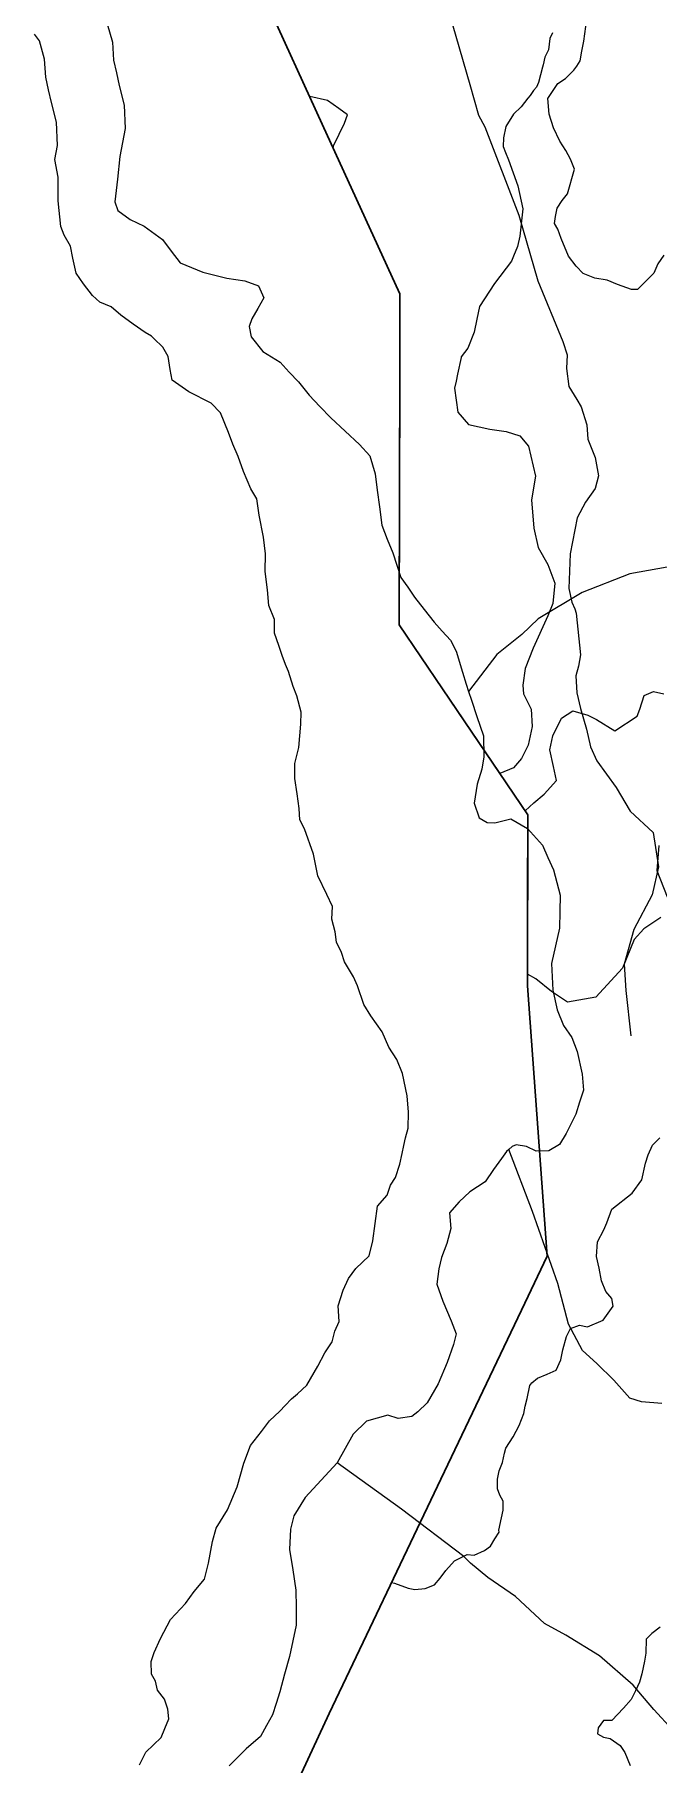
# Model space of a CAD drawing. Header units: metres. Extents: x 4652992 to 4879070, y 2074171 to 2309877.
# Drawn here: x 4653930.9 to 4653983.8, y 2308867 to 2309013.5 of the extents above; entities that cross this region are included whole.
import ezdxf

# ---------------------------------------------------------------- set-up
doc = ezdxf.new("R2010")
doc.units = ezdxf.units.M
doc.header["$MEASUREMENT"] = 0
doc.linetypes.add('DGN Style 3', pattern=[92.779933, 66.271381, -26.508552])
for name, color, linetype, lineweight in [('Level 1', 2, 'Continuous', 0), ('Level 2', 6, 'Continuous', 0), ('Level 20', 30, 'DGN Style 3', 0), ('Level 40', 1, 'Continuous', 0)]:
    doc.layers.add(name, color=color, linetype=linetype, lineweight=lineweight)
doc.layers.add('Limite', color=38, linetype='Continuous', lineweight=0, plot=False)

msp = doc.modelspace()

# ---------------------------------------------------------------- linework, layer by layer
at = {"layer": 'Level 1'}
for points in [[(4653985.31708, 2308968.507326, 1219), (4653981.3501, 2308967.810488, 1216), (4653977.312685, 2308966.2251, 1214), (4653973.600893, 2308964.000674, 1212), (4653972.21509, 2308962.659914, 1210), (4653970.106325, 2308960.976931, 1208.4826), (4653967.6992, 2308957.83706, 1209.726418)], [(4653984.067513, 2308897.547895, 1222.168), (4653982.359634, 2308897.694092, 1220.068), (4653981.372309, 2308898.011963, 1219.168), (4653980.004982, 2308899.517688, 1218.168), (4653978.553781, 2308900.927186, 1217.168), (4653977.339239, 2308902.032234, 1215.868), (4653976.173464, 2308904.276661, 1214.968), (4653975.257041, 2308907.723129, 1214.268), (4653973.12518, 2308913.820953, 1212.6415), (4653971.110349, 2308919.064236, 1212.189)], [(4653985.003115, 2308869.893313, 1233), (4653983.39612, 2308871.628481, 1232), (4653981.653689, 2308873.694094, 1231), (4653978.790285, 2308876.18091, 1229), (4653975.937929, 2308877.922304, 1225), (4653974.120302, 2308878.923708, 1223), (4653971.670107, 2308881.220705, 1220), (4653969.320681, 2308882.806704, 1218), (4653967.876284, 2308884.025698, 1217), (4653967.289126, 2308884.588686, 1216.0125), (4653962.008303, 2308888.604677, 1214.8125), (4653956.576252, 2308892.528498, 1214.289)]]:
    msp.add_polyline3d(points, dxfattribs=at)
at = {"layer": 'Level 2'}
for points in [[(4653939.819906, 2308866.944635, 1216.389), (4653940.363256, 2308868.017295, 1216.389), (4653941.671469, 2308869.277877, 1216.289), (4653941.981044, 2308870.027864, 1216.239), (4653942.308307, 2308870.858735, 1216.189), (4653942.229638, 2308871.659115, 1215.989), (4653941.939308, 2308872.510812, 1215.839), (4653941.3508, 2308873.284228, 1215.689), (4653941.180784, 2308874.049796, 1215.289), (4653940.831292, 2308874.627521, 1214.889), (4653940.80954, 2308875.705382, 1214.689), (4653941.077356, 2308876.464972, 1214.489), (4653941.620765, 2308877.661942, 1214.489), (4653942.447321, 2308879.251759, 1214.489), (4653943.736759, 2308880.622448, 1214.489), (4653944.468244, 2308881.631762, 1214.489), (4653945.320652, 2308882.683123, 1214.489), (4653945.67592, 2308884.037575, 1214.489), (4653946.018897, 2308885.865354, 1214.489), (4653946.316529, 2308886.992271, 1214.489), (4653947.275684, 2308888.547703, 1214.489), (4653948.113848, 2308890.487081, 1214.389), (4653948.655717, 2308892.489725, 1214.289), (4653949.228833, 2308893.984911, 1214.189), (4653950.159307, 2308895.178111, 1214.089), (4653950.831565, 2308896.087988, 1214.089), (4653951.718315, 2308896.897249, 1214.089), (4653952.180322, 2308897.384602, 1214.089), (4653952.713552, 2308897.95294, 1214.089), (4653953.215943, 2308898.36326, 1214.089), (4653954.003603, 2308899.118621, 1213.989), (4653954.925582, 2308900.725324, 1213.889), (4653955.529454, 2308901.836042, 1213.889), (4653956.135048, 2308902.78899, 1213.889), (4653956.378647, 2308903.668568, 1213.889), (4653956.736406, 2308904.498517, 1213.689), (4653956.667169, 2308905.823775, 1213.689), (4653957.087138, 2308907.157086, 1213.689), (4653957.541827, 2308908.138141, 1213.689), (4653958.14852, 2308908.992188, 1213.689), (4653959.272667, 2308910.046015, 1213.689), (4653959.60275, 2308911.321655, 1213.689), (4653959.985717, 2308914.252373, 1213.589), (4653960.819317, 2308915.200875, 1213.389), (4653961.085681, 2308916.053339, 1213.189), (4653961.519274, 2308916.699288, 1212.889), (4653961.873651, 2308917.828703, 1212.189), (4653962.074678, 2308918.721237, 1212.189), (4653962.226864, 2308919.401567, 1212.189), (4653962.354483, 2308920.061898, 1212.189), (4653962.586593, 2308920.881609, 1212.189), (4653962.623313, 2308922.221661, 1212.189), (4653962.509684, 2308923.594382, 1212.189), (4653962.1018, 2308925.493031, 1212.089), (4653961.637966, 2308926.682311, 1212.089), (4653960.933406, 2308927.716155, 1212.089), (4653960.392371, 2308929.026067, 1212.089), (4653959.433862, 2308930.372422, 1211.889), (4653958.841127, 2308931.343514, 1211.789), (4653958.303303, 2308932.917701, 1211.689), (4653957.94405, 2308933.686711, 1211.439), (4653957.196833, 2308934.961984, 1211.189), (4653956.925356, 2308935.730894, 1211.189), (4653956.524556, 2308936.604661, 1211.189), (4653956.413882, 2308937.487767, 1211.139), (4653956.13228, 2308938.560397, 1211.089), (4653956.173741, 2308939.636016, 1210.889), (4653955.707013, 2308940.667569, 1210.689), (4653954.923099, 2308942.248487, 1210.589), (4653954.565279, 2308944.072898, 1210.389), (4653953.81047, 2308946.221293, 1209.989), (4653953.422405, 2308946.964837, 1209.689), (4653953.363116, 2308947.922897, 1209.289), (4653953.19617, 2308949.180076, 1209.189), (4653952.98823, 2308950.468265, 1209.189), (4653952.986025, 2308951.746252, 1209.189), (4653953.316088, 2308953.100434, 1208.889), (4653953.502458, 2308955.075285, 1208.889), (4653953.511966, 2308956.100752, 1208.889), (4653953.146504, 2308957.474636, 1208.889), (4653952.843567, 2308958.256383, 1208.889), (4653952.444207, 2308959.538633, 1208.789), (4653952.201647, 2308960.13095, 1208.689), (4653951.922393, 2308960.896344, 1208.689), (4653951.621745, 2308961.743202, 1208.689), (4653951.276506, 2308962.783831, 1208.689), (4653951.265431, 2308963.944624, 1208.689), (4653950.795452, 2308965.117631, 1208.489), (4653950.667658, 2308966.447505, 1208.289), (4653950.486085, 2308968.001294, 1208.289), (4653950.512856, 2308969.507703, 1208.289), (4653950.323483, 2308970.9067, 1208.289), (4653949.952059, 2308972.784312, 1208.289), (4653949.77091, 2308974.146866, 1208.289), (4653949.269813, 2308975.002081, 1208.239), (4653948.632519, 2308976.46802, 1208.189), (4653948.177359, 2308977.749815, 1208.189), (4653947.747761, 2308978.794719, 1208.189), (4653947.356581, 2308979.782241, 1208.189), (4653946.675633, 2308981.435046, 1208.189), (4653945.890973, 2308982.260359, 1208.189), (4653944.004847, 2308983.210881, 1208.089), (4653942.586301, 2308984.221062, 1207.989), (4653942.412012, 2308985.099754, 1207.789), (4653942.254536, 2308986.208878, 1207.389), (4653941.81133, 2308986.991461, 1207.289), (4653941.048245, 2308987.727113, 1207.289), (4653940.841014, 2308987.9405, 1207.289), (4653940.312585, 2308988.252538, 1207.289), (4653939.284398, 2308988.953768, 1207.289), (4653938.261128, 2308989.710335, 1207.189), (4653937.421947, 2308990.425764, 1207.089), (4653936.461324, 2308990.823734, 1206.939), (4653935.844313, 2308991.378276, 1206.789), (4653935.0895, 2308992.357538, 1206.739), (4653934.474257, 2308993.267085, 1206.689), (4653934.173053, 2308994.55076, 1206.489), (4653933.97707, 2308995.567412, 1206.489), (4653933.437327, 2308996.48183, 1206.489), (4653933.17951, 2308997.220123, 1206.489), (4653932.939643, 2308999.39717, 1206.389), (4653932.935782, 2309001.405033, 1206.289), (4653932.651802, 2309002.897512, 1206.189), (4653932.882378, 2309004.082711, 1206.089), (4653932.786692, 2309006.044844, 1206.089), (4653932.364508, 2309007.711926, 1206.089), (4653932.126934, 2309008.789593, 1206.039), (4653931.88936, 2309009.86726, 1205.989), (4653931.788962, 2309011.38047, 1205.489), (4653931.344511, 2309012.948988, 1205.489), (4653930.942466, 2309013.510497, 1205.489)], [(4653937.087715, 2309014.386837, 1205.489), (4653937.532166, 2309012.818318, 1205.489), (4653937.632564, 2309011.305109, 1205.989), (4653937.870138, 2309010.227442, 1206.039), (4653938.107712, 2309009.149774, 1206.089), (4653938.529896, 2309007.482692, 1206.089), (4653938.625582, 2309005.520559, 1206.089), (4653938.395006, 2309004.33536, 1206.189), (4653938.164429, 2309003.150161, 1206.289), (4653937.955974, 2309001.226631, 1206.389), (4653937.74752, 2308999.303101, 1206.489), (4653938.005336, 2308998.564808, 1206.489), (4653939.045414, 2308997.811749, 1206.489), (4653940.228917, 2308997.236898, 1206.489), (4653941.765058, 2308996.107712, 1206.689), (4653942.519871, 2308995.12845, 1206.739), (4653943.274685, 2308994.149188, 1206.789), (4653944.235308, 2308993.751218, 1206.939), (4653945.195932, 2308993.353247, 1207.089), (4653946.213191, 2308993.101179, 1207.189), (4653947.230451, 2308992.849111, 1207.289), (4653948.747951, 2308992.620298, 1207.289), (4653949.911581, 2308992.207575, 1207.289), (4653950.363301, 2308991.16638, 1207.289), (4653949.857141, 2308990.283314, 1207.289), (4653949.350895, 2308989.398226, 1207.389), (4653949.109368, 2308988.763353, 1207.789), (4653949.283657, 2308987.88466, 1207.989), (4653950.260887, 2308986.622858, 1208.089), (4653951.733949, 2308985.723091, 1208.189), (4653952.518609, 2308984.897778, 1208.189), (4653953.303268, 2308984.072464, 1208.189), (4653954.202061, 2308982.934874, 1208.189), (4653955.113874, 2308981.977492, 1208.189), (4653956.025686, 2308981.020109, 1208.189), (4653957.238156, 2308979.892136, 1208.239), (4653958.450626, 2308978.764163, 1208.289), (4653959.331485, 2308977.78797, 1208.289), (4653959.783418, 2308976.279148, 1208.289), (4653959.972792, 2308974.880151, 1208.289), (4653960.162165, 2308973.481155, 1208.289), (4653960.343737, 2308971.927366, 1208.289), (4653960.813717, 2308970.754359, 1208.489), (4653961.283697, 2308969.581352, 1208.689), (4653961.628937, 2308968.540723, 1208.689), (4653961.974176, 2308967.500094, 1208.689), (4653962.547524, 2308966.670695, 1208.689), (4653963.120871, 2308965.841295, 1208.689), (4653963.952142, 2308964.773753, 1208.789), (4653964.783414, 2308963.706212, 1208.889), (4653965.477335, 2308962.955301, 1208.889), (4653966.171256, 2308962.204391, 1208.889), (4653966.642504, 2308961.267481, 1208.889), (4653967.187965, 2308959.480339, 1208.889), (4653967.488556, 2308958.476517, 1208.889), (4653967.6992, 2308957.83706, 1208.889), (4653967.941736, 2308957.100786, 1208.889), (4653968.394916, 2308955.725054, 1208.889), (4653968.970474, 2308954.089859, 1208.989), (4653968.997969, 2308952.312066, 1208.989), (4653968.814982, 2308951.261141, 1209.189), (4653968.433518, 2308949.989437, 1209.189), (4653968.185239, 2308948.376228, 1209.189), (4653968.588707, 2308947.1449, 1209.289), (4653969.268765, 2308946.746236, 1209.689), (4653969.927392, 2308946.714417, 1209.989), (4653971.285418, 2308947.053229, 1210.389), (4653972.705796, 2308946.22958, 1210.589), (4653973.948619, 2308944.818619, 1210.689), (4653974.415347, 2308943.787065, 1210.889), (4653974.882075, 2308942.755512, 1211.089), (4653975.163677, 2308941.682881, 1211.139), (4653975.445279, 2308940.61025, 1211.189), (4653975.42476, 2308939.212276, 1211.189), (4653975.40424, 2308937.814302, 1211.189), (4653975.066706, 2308936.312042, 1211.439), (4653974.729172, 2308934.809781, 1211.689), (4653974.789931, 2308933.68447, 1211.789), (4653974.85069, 2308932.559159, 1211.889), (4653975.200637, 2308930.882938, 1212.089), (4653975.741672, 2308929.573026, 1212.089), (4653976.446232, 2308928.539182, 1212.089), (4653976.910067, 2308927.349902, 1212.089), (4653977.317951, 2308925.451253, 1212.189), (4653977.43158, 2308924.078532, 1212.189), (4653977.105885, 2308923.059756, 1212.189), (4653976.78019, 2308922.040979, 1212.189), (4653975.957739, 2308920.403138, 1212.189), (4653975.396099, 2308919.486895, 1212.189), (4653974.504488, 2308918.952691, 1212.189), (4653973.413942, 2308918.927918, 1212.189), (4653972.618023, 2308919.30652, 1212.189), (4653971.718571, 2308919.448081, 1212.189), (4653971.379078, 2308919.31362, 1212.189), (4653971.110349, 2308919.064236, 1212.189), (4653970.925307, 2308918.892514, 1212.189), (4653970.488451, 2308918.312141, 1212.189), (4653969.816909, 2308917.367217, 1212.189), (4653969.096777, 2308916.317537, 1212.889), (4653967.816159, 2308915.470017, 1213.189), (4653966.905182, 2308914.641337, 1213.389), (4653966.071582, 2308913.692836, 1213.589), (4653966.194223, 2308912.378017, 1213.689), (4653965.86414, 2308911.102377, 1213.689), (4653965.396884, 2308909.907904, 1213.689), (4653965.191708, 2308908.96796, 1213.689), (4653965.009591, 2308907.660596, 1213.689), (4653965.517991, 2308906.205459, 1213.689), (4653966.240519, 2308904.549336, 1213.689), (4653966.661585, 2308903.438444, 1213.889), (4653966.417986, 2308902.558866, 1213.889), (4653965.875355, 2308901.018564, 1213.889), (4653965.120021, 2308899.213087, 1213.889), (4653964.198043, 2308897.606384, 1213.989), (4653963.410382, 2308896.851022, 1214.089), (4653962.907992, 2308896.440703, 1214.089), (4653961.736766, 2308896.276505, 1214.089), (4653960.870609, 2308896.564753, 1214.089), (4653959.05925, 2308896.071129, 1214.089), (4653957.939797, 2308894.963936, 1214.089), (4653957.258024, 2308893.746217, 1214.189), (4653956.576252, 2308892.528498, 1214.289), (4653955.221705, 2308891.066282, 1214.389), (4653953.867157, 2308889.604065, 1214.489), (4653952.908002, 2308888.048633, 1214.489), (4653952.61037, 2308886.921716, 1214.489), (4653952.539435, 2308885.177448, 1214.489), (4653952.810828, 2308883.464142, 1214.489), (4653953.082222, 2308881.750835, 1214.489), (4653953.095319, 2308880.273607, 1214.489), (4653953.108417, 2308878.796379, 1214.489), (4653952.816996, 2308877.46135, 1214.489), (4653952.525574, 2308876.12632, 1214.489), (4653952.116298, 2308874.631546, 1214.689), (4653951.707021, 2308873.136771, 1214.889), (4653951.405418, 2308872.160206, 1215.289), (4653951.103814, 2308871.183641, 1215.689), (4653950.592322, 2308870.27595, 1215.839), (4653950.08083, 2308869.368259, 1215.989), (4653948.864191, 2308868.305802, 1216.189), (4653948.139222, 2308867.587152, 1216.239), (4653947.414253, 2308866.868502, 1216.289)]]:
    msp.add_polyline3d(points, dxfattribs=at)
at = {"layer": 'Level 20', "linetype": 'Continuous'}
msp.add_polyline3d([(4653963.057416, 2309025.651684, 1216.4), (4653967.820133, 2309009.257079, 1213.9), (4653968.536406, 2309006.637431, 1213.9), (4653969.069323, 2309005.663657, 1213.9), (4653971.964229, 2308998.189734, 1214.1), (4653973.562149, 2308992.606885, 1214.5), (4653975.685103, 2308987.47143, 1214.6), (4653976.051526, 2308986.346814, 1214.6), (4653976.006747, 2308985.194899, 1214.6), (4653976.2021, 2308983.673021, 1214.6), (4653976.863275, 2308982.560289, 1214.6), (4653977.22402, 2308981.955367, 1214.6), (4653977.709489, 2308980.419429, 1214.6), (4653977.796074, 2308979.205167, 1214.6), (4653978.42451, 2308977.67038, 1214.6), (4653978.718021, 2308976.112109, 1214.6), (4653978.423614, 2308975.043526, 1214.6), (4653977.616818, 2308973.869374, 1214.4), (4653976.900851, 2308972.5518, 1214), (4653976.295759, 2308969.499238, 1213.7), (4653976.20491, 2308966.558151, 1213.4), (4653976.456746, 2308965.420661, 1213.4), (4653976.692436, 2308964.832129, 1213.4), (4653976.80663, 2308964.484101, 1213.4), (4653977.182037, 2308960.936731, 1213.4), (4653977.014992, 2308959.976717, 1213.4), (4653976.794644, 2308959.16202, 1213.4), (4653976.868389, 2308957.722312, 1213.4), (4653977.172515, 2308956.392082, 1213.4), (4653977.693699, 2308954.657761, 1213.4), (4653978.041526, 2308953.168143, 1213.4), (4653978.555191, 2308951.973849, 1213.4), (4653980.205091, 2308949.728281, 1213.7), (4653981.389286, 2308947.721661, 1213.9), (4653983.326808, 2308945.917089, 1214.6), (4653983.779858, 2308943.010561, 1214.6), (4653983.259641, 2308940.6273, 1214.6), (4653981.686783, 2308937.691924, 1214.6), (4653980.888103, 2308934.744728, 1214.6), (4653981.026327, 2308932.530968, 1214.6), (4653981.432791, 2308928.699774, 1214.6)], dxfattribs=at)
at = {"layer": 'Level 40', "color": 3}
for points in [[(4653970.347338, 2308950.904832, 1219.6465), (4653966.791336, 2308956.159295, 1219.775372), (4653965.5018, 2308958.0648, 1219.8221), (4653961.8278, 2308963.4936, 1219.9552), (4653961.829812, 2308964.399135, 1219.973588), (4653961.851809, 2308974.277336, 1220.174179), (4653961.8591, 2308977.5385, 1220.2404), (4653961.87085, 2308982.827606, 1220.347803), (4653961.87471, 2308984.560938, 1220.382995), (4653961.880101, 2308986.980814, 1220.432127), (4653961.8902, 2308991.5064, 1220.524), (4653961.890183, 2308991.506439, 1220.524001), (4653961.890183, 2308991.506449, 1220.524001), (4653957.02999, 2309002.129616, 1220.761201), (4653956.2351, 2309003.8671, 1220.8), (4653956.2903, 2309004.1199, 1220.8), (4653957.205, 2309005.9679, 1220.8), (4653957.4463, 2309006.6833, 1220.8), (4653956.7189, 2309007.199, 1220.2005), (4653955.7477, 2309007.8875, 1219.4), (4653954.2437, 2309008.2198, 1219.4), (4653952.9212, 2309011.1105, 1218.989), (4653951.067423, 2309015.162454, 1218.412907)], [(4653984.2328, 2308994.7898, 1241.8), (4653983.7327, 2308994.0501, 1243.4), (4653983.391, 2308993.275, 1245.1), (4653982.0188, 2308991.8833, 1245.1), (4653981.5123, 2308991.8819, 1245.1), (4653980.3133, 2308992.3155, 1245.1), (4653979.4361, 2308992.6782, 1245.1), (4653978.4044, 2308992.849, 1245.1), (4653977.4196, 2308993.2354, 1245.1), (4653976.8275, 2308993.8744, 1245.1), (4653976.1631, 2308994.6987, 1245.1), (4653975.5483, 2308996.2082, 1244.6), (4653975.2714, 2308997.0042, 1244.6), (4653974.9776, 2308997.4648, 1244.6), (4653975.0534, 2308998.0701, 1244.6), (4653975.2065, 2308998.7714, 1244.6), (4653975.6283, 2308999.4133, 1244.6), (4653976.092, 2308999.9894, 1244.6), (4653976.6587, 2309002.0694, 1244.6), (4653976.3399, 2309002.9315, 1244.6), (4653975.932, 2309003.6437, 1244.6), (4653975.4284, 2309004.4336, 1244.6), (4653974.8878, 2309005.5711, 1244.6), (4653974.5203, 2309006.727, 1244.6), (4653974.4149, 2309008.0512, 1244.6), (4653975.2586, 2309009.335, 1244.6), (4653975.9139, 2309009.7554, 1244.6), (4653976.628, 2309010.4456, 1244.6), (4653976.8717, 2309010.7875, 1244.6), (4653977.148, 2309011.2526, 1245.8), (4653977.2853, 2309012.0538, 1245.8), (4653977.4751, 2309012.9234, 1245.8), (4653977.7145, 2309014.7766, 1245.8)], [(4653974.7975, 2309013.6074, 1237.8909), (4653974.5947, 2309013.1462, 1229.9), (4653974.4681, 2309012.1654, 1229.9), (4653974.1669, 2309011.5566, 1229.9), (4653974.0262, 2309010.9122, 1229.9), (4653973.9698, 2309010.7062, 1229.9), (4653973.6118, 2309009.3995, 1229.9), (4653973.4437, 2309009.0145, 1229.9), (4653973.2128, 2309008.7279, 1229.9), (4653972.9115, 2309008.3168, 1229.9), (4653972.7334, 2309008.0739, 1229.9), (4653972.1562, 2309007.3572, 1229.9), (4653971.5162, 2309006.7387, 1229.9), (4653970.8686, 2309005.6996, 1229.9), (4653970.6576, 2309004.7329, 1229.9), (4653970.6204, 2309003.9945, 1229.8), (4653970.8387, 2309003.4747, 1229.8), (4653971.0937, 2309002.8674, 1229.8), (4653971.876, 2309000.6679, 1229.8), (4653972.292, 2308998.7185, 1229.8), (4653972.0405, 2308996.4099, 1229.8), (4653971.847, 2308995.5238, 1229.8), (4653971.5036, 2308994.711, 1229.8), (4653971.3248, 2308994.288, 1229.8), (4653969.9041, 2308992.4056, 1229.8), (4653968.6151, 2308990.4556, 1226.4152), (4653968.4124, 2308989.3719, 1224.32), (4653968.1663, 2308988.2813, 1222.1953), (4653967.6421, 2308986.926, 1219.4336), (4653967.0849, 2308986.1779, 1217.6608), (4653967.0721, 2308986.1191, 1217.5465), (4653966.7684, 2308984.728, 1217.5465), (4653966.6383, 2308984.1318, 1217.5465), (4653966.5081, 2308983.5356, 1217.5465), (4653966.7895, 2308981.4956, 1217.5465), (4653967.7055, 2308980.4618, 1217.5465), (4653969.4881, 2308980.071, 1217.5465), (4653970.8759, 2308979.8591, 1218.3465), (4653972.041, 2308979.4996, 1218.3465), (4653972.7794, 2308978.6099, 1218.3465), (4653973.3689, 2308976.0895, 1218.3465), (4653973.0346, 2308974.0834, 1218.3465), (4653973.2287, 2308971.6617, 1219.6465), (4653973.5953, 2308970.0246, 1219.6465), (4653974.4216, 2308968.5986, 1219.6465), (4653975.0072, 2308967.0178, 1219.6465), (4653974.837, 2308965.2909, 1219.6465), (4653974.4018, 2308964.2444, 1219.6465), (4653973.1825, 2308961.501, 1219.6465), (4653972.4972, 2308959.7825, 1219.6465), (4653972.2932, 2308958.3742, 1219.6465), (4653972.3393, 2308957.6378, 1219.6465), (4653972.9898, 2308956.3549, 1219.6465), (4653973.0819, 2308954.8823, 1219.6465), (4653972.736, 2308953.2976, 1219.6465), (4653972.1804, 2308952.1734, 1219.6465), (4653971.4923, 2308951.3891, 1219.6465), (4653970.3537, 2308950.9102, 1219.6465), (4653970.347338, 2308950.904832, 1219.6465)], [(4653972.685683, 2308933.916737, 1220.6465), (4653972.699583, 2308940.162056, 1220.196637), (4653972.715704, 2308947.405257, 1219.674895), (4653972.494768, 2308947.731719, 1219.6465), (4653973.2219, 2308948.42, 1219.6465), (4653974.1073, 2308949.1614, 1219.6465), (4653975.1446, 2308950.3043, 1220.7465), (4653974.8893, 2308951.4993, 1220.7465), (4653974.5787, 2308952.9136, 1220.7465), (4653974.8378, 2308954.1005, 1220.7465), (4653975.5774, 2308955.5973, 1220.7465), (4653976.5384, 2308956.217, 1220.7465), (4653977.7976, 2308955.8393, 1220.7465), (4653978.5425, 2308955.47, 1220.7465), (4653980.0874, 2308954.5123, 1220.7465), (4653981.9816, 2308955.7641, 1221.4465), (4653982.2094, 2308956.3354, 1221.4465), (4653982.5665, 2308957.4994, 1221.4465), (4653983.3629, 2308957.8433, 1221.4465), (4653984.2481, 2308957.6504, 1221.4465)], [(4653983.8152, 2308944.8129, 1221.4465), (4653983.6575, 2308942.675, 1221.4465), (4653984.5258, 2308940.4433, 1220.6465)], [(4653983.9888, 2308938.6928, 1220.6465), (4653982.546, 2308937.7606, 1220.6465), (4653981.7272, 2308936.8488, 1220.6465), (4653980.732, 2308934.4191, 1220.6465), (4653978.4879, 2308931.9479, 1220.6465), (4653976.0727, 2308931.5358, 1220.6465), (4653974.7218, 2308932.45, 1220.6465), (4653973.4029, 2308933.5131, 1220.6465), (4653972.685683, 2308933.916737, 1220.6465)], [(4653953.761994, 2308866.709007, 1229.746457), (4653955.897182, 2308871.314889, 1229.951406), (4653958.956533, 2308877.727928, 1230.238252), (4653961.177136, 2308882.382777, 1230.446457), (4653961.428159, 2308882.329512, 1230.446457), (4653962.583875, 2308881.92147, 1230.446457), (4653963.152784, 2308881.800758, 1230.446457), (4653964.036808, 2308881.884505, 1230.446457), (4653964.810894, 2308882.208597, 1230.446457), (4653965.308658, 2308882.754079, 1230.446457), (4653965.777336, 2308883.414224, 1230.446457), (4653966.498051, 2308884.237841, 1230.446457), (4653967.586949, 2308884.766132, 1230.446457), (4653968.166804, 2308884.697191, 1230.446457), (4653969.046693, 2308885.096768, 1232.046457), (4653969.560992, 2308885.474826, 1232.046457), (4653969.914143, 2308886.103705, 1232.046457), (4653970.286545, 2308886.656171, 1231.946457), (4653970.27257, 2308886.840327, 1231.846457), (4653970.495571, 2308887.861955, 1231.846457), (4653970.639865, 2308888.523007, 1231.846457), (4653970.617599, 2308889.282393, 1231.846457), (4653970.350058, 2308889.779557, 1231.846457), (4653970.155519, 2308890.324094, 1231.846457), (4653970.146365, 2308891.143647, 1231.846457), (4653970.303789, 2308891.864845, 1231.846457), (4653970.581006, 2308892.56052, 1231.846457), (4653970.751546, 2308893.34181, 1231.846457), (4653970.843375, 2308893.762504, 1231.846457), (4653971.48643, 2308894.729679, 1229.246457), (4653971.991214, 2308895.695513, 1226.946457), (4653972.372152, 2308896.710512, 1224.846457), (4653972.504393, 2308897.316346, 1224.846457), (4653972.649859, 2308897.982764, 1224.846457), (4653972.887893, 2308899.073263, 1224.846457), (4653973.061528, 2308899.289807, 1224.846457), (4653973.52952, 2308899.69709, 1224.846457), (4653974.359649, 2308900.026969, 1224.846457), (4653975.129341, 2308900.369711, 1224.846457), (4653975.508727, 2308901.239635, 1224.846457), (4653975.693837, 2308902.087676, 1224.846457), (4653976.005404, 2308903.225677, 1224.846457), (4653976.345107, 2308903.913827, 1224.846457), (4653977.101423, 2308904.19579, 1224.846457), (4653977.765125, 2308904.053754, 1224.846457), (4653979.104163, 2308904.611061, 1226.946457), (4653979.937559, 2308905.784653, 1229.146457), (4653979.82902, 2308906.438675, 1229.146457), (4653979.334036, 2308907.049343, 1229.146457), (4653978.964812, 2308907.948531, 1229.146457), (4653978.755087, 2308909.002856, 1229.146457), (4653978.532194, 2308909.996974, 1229.146457), (4653978.615206, 2308911.240995, 1229.146457), (4653979.152164, 2308912.261447, 1229.146457), (4653979.403775, 2308912.838367, 1229.146457), (4653979.846959, 2308914.005064, 1229.146457), (4653981.547476, 2308915.373649, 1226.346457), (4653982.38113, 2308916.498695, 1224.746457), (4653982.685193, 2308917.89171, 1224.746457), (4653982.904145, 2308918.605526, 1224.746457), (4653983.270152, 2308919.414513, 1224.746457), (4653983.911232, 2308920.037455, 1224.746457)], [(4653983.932747, 2308878.624368, 1238.446457), (4653983.22518, 2308878.076579, 1238.446457), (4653982.744334, 2308877.588019, 1238.446457), (4653982.702308, 2308876.415807, 1238.446457), (4653982.607803, 2308875.737921, 1238.446457), (4653982.372604, 2308874.660374, 1238.446457), (4653982.16471, 2308873.952833, 1238.446457), (4653981.843421, 2308873.215618, 1238.446457), (4653981.471026, 2308872.489205, 1238.446457), (4653980.831907, 2308871.765542, 1238.446457), (4653979.822352, 2308870.719761, 1237.246457), (4653979.123306, 2308870.706376, 1237.246457), (4653978.670348, 2308870.103241, 1237.246457), (4653978.609359, 2308869.578479, 1237.246457), (4653979.138768, 2308869.305221, 1237.246457), (4653979.701786, 2308869.186153, 1237.246457), (4653980.533262, 2308868.580248, 1237.246457), (4653980.944051, 2308868.009585, 1237.246457), (4653981.396163, 2308866.892698, 1237.246457)]]:
    msp.add_polyline3d(points, dxfattribs=at)
at = {"layer": 'Limite', "color": 5, "linetype": 'Continuous', "lineweight": 30}
msp.add_polyline3d([(4653938.927547, 2308834.709149, 1219.83054), (4653955.897182, 2308871.314889, 1216.997173), (4653965.075234, 2308890.554006, 1215.873206), (4653972.466635, 2308906.047948, 1214.133526), (4653974.359146, 2308910.015212, 1213.72053), (4653972.683462, 2308932.918855, 1211.853362), (4653972.715704, 2308947.405257, 1210.358283), (4653965.501768, 2308958.064802, 1209.7996), (4653961.827795, 2308963.493557, 1208.724785), (4653961.87471, 2308984.560938, 1208.920517), (4653961.890183, 2308991.506449, 1208.02775), (4653955.312695, 2309005.883194, 1206.354279), (4653950.529707, 2309016.337788, 1205.750311)], dxfattribs=at)

doc.saveas('drawing.dxf')
